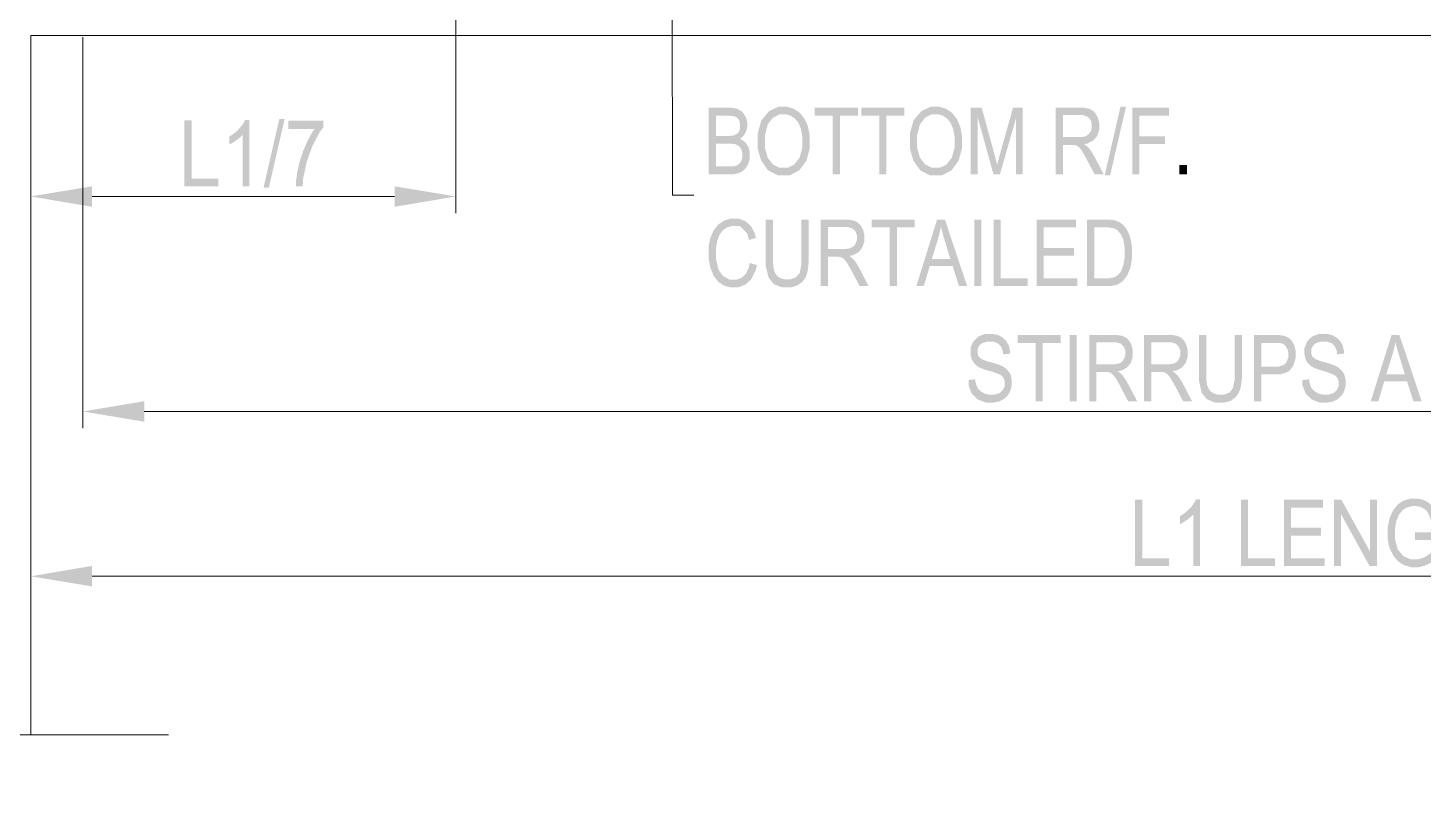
# Model space of a CAD drawing. Header units: millimetres. Extents: x 51.5 to 74.8, y 0.8 to 17.2.
# Drawn here: x 67.763 to 69.098, y 9.743 to 10.468 of the extents above; entities that cross this region are included whole.
import ezdxf

# ---------------------------------------------------------------- set-up
doc = ezdxf.new("R2010")
doc.units = ezdxf.units.MM
doc.layers.add('PDF_Geomertry', color=7, linetype='Continuous')
doc.layers.add('PDF_Solid Fills', color=7, linetype='Continuous')

msp = doc.modelspace()

# ---------------------------------------------------------------- hatches: boundary and pattern name
at = {"layer": 'PDF_Solid Fills', "transparency": 33554559}
h = msp.add_hatch(color=256, dxfattribs=at)
h.paths.add_polyline_path([(68.4145, 10.3281), (68.4145, 10.3918), (68.4341, 10.3918), (68.4372, 10.3918), (68.4419, 10.3908), (68.4436, 10.3898), (68.4454, 10.389), (68.4482, 10.3861), (68.4493, 10.3841), (68.4504, 10.3822), (68.4515, 10.3779), (68.4515, 10.3755), (68.4515, 10.3733), (68.4505, 10.3694), (68.4495, 10.3676), (68.4487, 10.3658), (68.4459, 10.363), (68.4443, 10.3619), (68.4465, 10.3611), (68.4501, 10.3583), (68.4513, 10.3563), (68.4526, 10.3544), (68.454, 10.3494), (68.454, 10.3465), (68.454, 10.3437), (68.4527, 10.3386), (68.4516, 10.3365), (68.4504, 10.3343), (68.4472, 10.3311), (68.4452, 10.3301), (68.4433, 10.3291), (68.4379, 10.3281), (68.4344, 10.3281)])
h.paths.add_polyline_path([(68.4215, 10.3356), (68.4345, 10.3356), (68.4366, 10.3356), (68.4398, 10.3361), (68.4408, 10.3363), (68.4423, 10.3369), (68.4445, 10.3388), (68.4454, 10.3401), (68.4461, 10.3413), (68.4469, 10.3447), (68.4469, 10.3466), (68.4469, 10.3484), (68.4461, 10.3515), (68.4454, 10.3527), (68.4447, 10.354), (68.4426, 10.3558), (68.4413, 10.3563), (68.4401, 10.3569), (68.4362, 10.3574), (68.4336, 10.3574), (68.4215, 10.3574)])
h.paths.add_polyline_path([(68.4215, 10.3649), (68.4327, 10.3649), (68.435, 10.3649), (68.4382, 10.3652), (68.4391, 10.3655), (68.4404, 10.3661), (68.4425, 10.3676), (68.4433, 10.3686), (68.444, 10.3697), (68.4447, 10.3726), (68.4447, 10.3744), (68.4447, 10.3762), (68.444, 10.379), (68.4434, 10.3802), (68.4427, 10.3813), (68.4409, 10.3829), (68.4398, 10.3833), (68.4387, 10.3837), (68.4348, 10.3841), (68.4319, 10.3841), (68.4215, 10.3841)])
h = msp.add_hatch(color=256, dxfattribs=at)
h.paths.add_polyline_path([(68.4615, 10.3591), (68.4615, 10.3672), (68.465, 10.3797), (68.4686, 10.384), (68.4722, 10.3884), (68.4811, 10.3927), (68.4865, 10.3927), (68.4898, 10.3927), (68.4962, 10.3908), (68.499, 10.3888), (68.5019, 10.3869), (68.5063, 10.3812), (68.508, 10.3776), (68.5097, 10.3738), (68.5113, 10.3649), (68.5113, 10.3598), (68.5113, 10.3527), (68.5082, 10.3412), (68.505, 10.3368), (68.5013, 10.3319), (68.4922, 10.327), (68.4863, 10.327), (68.4807, 10.327), (68.4713, 10.332), (68.4679, 10.337), (68.4647, 10.3416), (68.4615, 10.3526)])
h.paths.add_polyline_path([(68.4686, 10.359), (68.4686, 10.353), (68.4711, 10.344), (68.4737, 10.3406), (68.4763, 10.3374), (68.4826, 10.3343), (68.4863, 10.3343), (68.4901, 10.3343), (68.4965, 10.3374), (68.4991, 10.3408), (68.5016, 10.344), (68.5043, 10.3537), (68.5043, 10.3601), (68.5043, 10.3641), (68.5029, 10.3715), (68.5016, 10.3747), (68.5007, 10.3772), (68.4975, 10.3811), (68.4955, 10.3826), (68.4934, 10.3841), (68.4888, 10.3856), (68.4865, 10.3856), (68.4826, 10.3856), (68.4761, 10.3823), (68.4736, 10.3791), (68.4711, 10.3758), (68.4686, 10.3658)])
for points in [[(68.5334, 10.3281), (68.5334, 10.3841), (68.5162, 10.3841), (68.5162, 10.3918), (68.5576, 10.3918), (68.5576, 10.3841), (68.5402, 10.3841), (68.5402, 10.3281)], [(68.5779, 10.3281), (68.5779, 10.3841), (68.5607, 10.3841), (68.5607, 10.3918), (68.602, 10.3918), (68.602, 10.3841), (68.5848, 10.3841), (68.5848, 10.3281)], [(68.6655, 10.3281), (68.6655, 10.3918), (68.6759, 10.3918), (68.6883, 10.3466), (68.6907, 10.3373), (68.6912, 10.339), (68.6926, 10.3441), (68.6934, 10.3474), (68.7059, 10.3918), (68.7152, 10.3918), (68.7152, 10.3281), (68.7086, 10.3281), (68.7086, 10.3813), (68.6934, 10.3281), (68.6872, 10.3281), (68.6722, 10.3823), (68.6722, 10.3281)], [(68.82, 10.3281), (68.82, 10.3918), (68.8552, 10.3918), (68.8552, 10.3841), (68.8269, 10.3841), (68.8269, 10.3645), (68.8513, 10.3645), (68.8513, 10.357), (68.8269, 10.357), (68.8269, 10.3281)], [(67.9127, 10.3165), (67.9127, 10.3799), (67.9197, 10.3799), (67.9197, 10.324), (67.9454, 10.324), (67.9454, 10.3165)], [(67.9751, 10.3165), (67.9687, 10.3165), (67.9687, 10.3662), (67.9676, 10.3648), (67.9647, 10.3622), (67.9627, 10.3609), (67.9609, 10.3595), (67.9575, 10.3574), (67.9559, 10.3568), (67.9559, 10.3644), (67.9586, 10.3659), (67.9633, 10.3695), (67.9652, 10.3718), (67.9673, 10.374), (67.9701, 10.3781), (67.9709, 10.3802), (67.9751, 10.3802)], [(68.0122, 10.3716), (68.0122, 10.3793), (68.0459, 10.3793), (68.0459, 10.3731), (68.0422, 10.3683), (68.0355, 10.3555), (68.0326, 10.3476), (68.0298, 10.3397), (68.0265, 10.3241), (68.0261, 10.3165), (68.0195, 10.3165), (68.0195, 10.3204), (68.0208, 10.3297), (68.022, 10.3351), (68.0232, 10.3404), (68.0265, 10.3505), (68.0286, 10.3552), (68.0307, 10.3601), (68.0352, 10.3683), (68.0376, 10.3716)], [(68.4538, 10.2433), (68.4608, 10.2412), (68.4595, 10.2359), (68.4555, 10.2279), (68.4527, 10.2252), (68.4498, 10.2226), (68.4429, 10.2199), (68.4387, 10.2199), (68.4351, 10.2199), (68.4288, 10.2218), (68.4263, 10.2236), (68.4237, 10.2252), (68.4195, 10.2309), (68.4179, 10.2348), (68.4162, 10.2387), (68.4145, 10.248), (68.4145, 10.2533), (68.4145, 10.2586), (68.4162, 10.2674), (68.4179, 10.2711), (68.4195, 10.2747), (68.424, 10.2802), (68.4268, 10.282), (68.4295, 10.2838), (68.4358, 10.2858), (68.4393, 10.2858), (68.443, 10.2858), (68.4495, 10.2834), (68.4522, 10.2811), (68.455, 10.2787), (68.4587, 10.2718), (68.4598, 10.2673), (68.4532, 10.2652), (68.4513, 10.2719), (68.4444, 10.2786), (68.4391, 10.2786), (68.4365, 10.2786), (68.432, 10.2772), (68.4301, 10.2759), (68.4282, 10.2745), (68.4251, 10.2704), (68.424, 10.2676), (68.4229, 10.2647), (68.4216, 10.2576), (68.4216, 10.2533), (68.4216, 10.2468), (68.424, 10.237), (68.4262, 10.2337), (68.4286, 10.2305), (68.4347, 10.2272), (68.4386, 10.2272), (68.4413, 10.2272), (68.4462, 10.2291), (68.4483, 10.2312), (68.4504, 10.2331), (68.4532, 10.2393)], [(68.5034, 10.2847), (68.5102, 10.2847), (68.5102, 10.2479), (68.5102, 10.2433), (68.5094, 10.2356), (68.5084, 10.2327), (68.5076, 10.2298), (68.5043, 10.2251), (68.5019, 10.2234), (68.4995, 10.2218), (68.4936, 10.2199), (68.4898, 10.2199), (68.4847, 10.2199), (68.4769, 10.223), (68.4744, 10.2262), (68.4719, 10.2293), (68.4693, 10.2401), (68.4693, 10.2479), (68.4693, 10.2847), (68.4762, 10.2847), (68.4762, 10.248), (68.4762, 10.2436), (68.4768, 10.2373), (68.4775, 10.2355), (68.4782, 10.2336), (68.4804, 10.2306), (68.4819, 10.2295), (68.4834, 10.2286), (68.4872, 10.2276), (68.4894, 10.2276), (68.493, 10.2276), (68.4984, 10.2297), (68.5001, 10.2318), (68.5018, 10.2338), (68.5034, 10.2419), (68.5034, 10.248)], [(68.5877, 10.2211), (68.5877, 10.2772), (68.5707, 10.2772), (68.5707, 10.2847), (68.6119, 10.2847), (68.6119, 10.2772), (68.5947, 10.2772), (68.5947, 10.2211)], [(68.6873, 10.2211), (68.6873, 10.2847), (68.6941, 10.2847), (68.6941, 10.2286), (68.72, 10.2286), (68.72, 10.2211)], [(68.7284, 10.2211), (68.7284, 10.2847), (68.7661, 10.2847), (68.7661, 10.2772), (68.7352, 10.2772), (68.7352, 10.2577), (68.7641, 10.2577), (68.7641, 10.2502), (68.7352, 10.2502), (68.7352, 10.2286), (68.7673, 10.2286), (68.7673, 10.2211)], [(68.6633, 10.1312), (68.6697, 10.1319), (68.67, 10.1293), (68.6712, 10.1252), (68.672, 10.1237), (68.673, 10.1222), (68.6757, 10.1199), (68.6773, 10.119), (68.6791, 10.1181), (68.6829, 10.1172), (68.6851, 10.1172), (68.6882, 10.1172), (68.693, 10.1187), (68.6947, 10.1202), (68.6963, 10.1218), (68.698, 10.1256), (68.698, 10.128), (68.698, 10.1294), (68.6975, 10.1319), (68.6968, 10.133), (68.6962, 10.134), (68.6944, 10.1358), (68.6932, 10.1365), (68.6919, 10.137), (68.6865, 10.139), (68.6823, 10.1402), (68.6786, 10.1412), (68.6733, 10.1434), (68.6718, 10.1445), (68.6702, 10.1456), (68.6679, 10.1484), (68.6669, 10.1501), (68.6661, 10.1519), (68.6652, 10.1556), (68.6652, 10.1579), (68.6652, 10.1618), (68.6677, 10.168), (68.6702, 10.1705), (68.6727, 10.1729), (68.6794, 10.1754), (68.6837, 10.1754), (68.6865, 10.1754), (68.6916, 10.1743), (68.6938, 10.1731), (68.6959, 10.1719), (68.6994, 10.1687), (68.7005, 10.1665), (68.7018, 10.1644), (68.703, 10.1593), (68.7032, 10.1565), (68.6965, 10.1558), (68.6962, 10.1588), (68.6944, 10.1634), (68.6929, 10.1649), (68.6912, 10.1665), (68.6868, 10.1679), (68.6838, 10.1679), (68.6809, 10.1679), (68.6765, 10.1666), (68.675, 10.1654), (68.6734, 10.164), (68.6719, 10.1606), (68.6719, 10.1586), (68.6719, 10.1566), (68.673, 10.1536), (68.6741, 10.1526), (68.6752, 10.1515), (68.6804, 10.1494), (68.6843, 10.1483), (68.6882, 10.1473), (68.6936, 10.1454), (68.6951, 10.1447), (68.6975, 10.1434), (68.7011, 10.1402), (68.7023, 10.1383), (68.7036, 10.1363), (68.7047, 10.1315), (68.7047, 10.1288), (68.7047, 10.1261), (68.7034, 10.1211), (68.7022, 10.1188), (68.7009, 10.1166), (68.6975, 10.1131), (68.6952, 10.112), (68.693, 10.1108), (68.6877, 10.1097), (68.6847, 10.1097), (68.6798, 10.1097), (68.672, 10.1126), (68.6693, 10.1155), (68.6663, 10.1184), (68.6633, 10.1262)], [(68.9827, 10.1312), (68.9893, 10.1319), (68.9895, 10.1293), (68.9908, 10.1252), (68.9916, 10.1237), (68.9926, 10.1222), (68.9952, 10.1199), (68.9969, 10.119), (68.9986, 10.1181), (69.0025, 10.1172), (69.0047, 10.1172), (69.0077, 10.1172), (69.0125, 10.1187), (69.0143, 10.1202), (69.0159, 10.1218), (69.0176, 10.1256), (69.0176, 10.128), (69.0176, 10.1294), (69.017, 10.1319), (69.0163, 10.133), (69.0158, 10.134), (69.0138, 10.1358), (69.0126, 10.1365), (69.0113, 10.137), (69.0059, 10.139), (69.0019, 10.1402), (68.9982, 10.1412), (68.9929, 10.1434), (68.9913, 10.1445), (68.9898, 10.1456), (68.9873, 10.1484), (68.9865, 10.1501), (68.9857, 10.1519), (68.9848, 10.1556), (68.9848, 10.1579), (68.9848, 10.1618), (68.9873, 10.168), (68.9898, 10.1705), (68.9922, 10.1729), (68.999, 10.1754), (69.0032, 10.1754), (69.0061, 10.1754), (69.0112, 10.1743), (69.0133, 10.1731), (69.0155, 10.1719), (69.0188, 10.1687), (69.0201, 10.1665), (69.0213, 10.1644), (69.0226, 10.1593), (69.0227, 10.1565), (69.0161, 10.1558), (69.0158, 10.1588), (69.014, 10.1634), (69.0123, 10.1649), (69.0108, 10.1665), (69.0063, 10.1679), (69.0034, 10.1679), (69.0005, 10.1679), (68.9961, 10.1666), (68.9944, 10.1654), (68.9929, 10.164), (68.9913, 10.1606), (68.9913, 10.1586), (68.9913, 10.1566), (68.9925, 10.1536), (68.9937, 10.1526), (68.9948, 10.1515), (68.9998, 10.1494), (69.0038, 10.1483), (69.0077, 10.1473), (69.0132, 10.1454), (69.0147, 10.1447), (69.017, 10.1434), (69.0207, 10.1402), (69.0219, 10.1383), (69.023, 10.1363), (69.0243, 10.1315), (69.0243, 10.1288), (69.0243, 10.1261), (69.023, 10.1211), (69.0218, 10.1188), (69.0205, 10.1166), (69.0169, 10.1131), (69.0148, 10.112), (69.0126, 10.1108), (69.0073, 10.1097), (69.0041, 10.1097), (68.9994, 10.1097), (68.9916, 10.1126), (68.9887, 10.1155), (68.9859, 10.1184), (68.9829, 10.1262)], [(68.7275, 10.1108), (68.7275, 10.1668), (68.7102, 10.1668), (68.7102, 10.1743), (68.7516, 10.1743), (68.7516, 10.1668), (68.7343, 10.1668), (68.7343, 10.1108)], [(68.918, 10.1743), (68.925, 10.1743), (68.925, 10.1376), (68.925, 10.133), (68.924, 10.1254), (68.9232, 10.1224), (68.9222, 10.1194), (68.919, 10.1148), (68.9166, 10.113), (68.9143, 10.1113), (68.9082, 10.1097), (68.9045, 10.1097), (68.8994, 10.1097), (68.8916, 10.1127), (68.8891, 10.1158), (68.8865, 10.1188), (68.884, 10.1298), (68.884, 10.1376), (68.884, 10.1743), (68.8908, 10.1743), (68.8908, 10.1376), (68.8908, 10.1333), (68.8915, 10.127), (68.8922, 10.1251), (68.8929, 10.1231), (68.8951, 10.1202), (68.8966, 10.1193), (68.8982, 10.1183), (68.9019, 10.1172), (68.904, 10.1172), (68.9077, 10.1172), (68.9132, 10.1193), (68.9147, 10.1213), (68.9163, 10.1234), (68.918, 10.1316), (68.918, 10.1376)], [(68.8226, 9.9531), (68.8226, 10.0166), (68.8295, 10.0166), (68.8295, 9.9606), (68.8552, 9.9606), (68.8552, 9.9531)], [(68.885, 9.9531), (68.8786, 9.9531), (68.8786, 10.0027), (68.8775, 10.0015), (68.8744, 9.9988), (68.8726, 9.9974), (68.8708, 9.9962), (68.8673, 9.9941), (68.8658, 9.9934), (68.8658, 10.0011), (68.8684, 10.0026), (68.873, 10.0062), (68.8751, 10.0084), (68.8772, 10.0106), (68.88, 10.0148), (68.8808, 10.0169), (68.885, 10.0169)], [(68.924, 9.9531), (68.924, 10.0166), (68.9308, 10.0166), (68.9308, 9.9606), (68.9565, 9.9606), (68.9565, 9.9531)], [(68.9651, 9.9531), (68.9651, 10.0166), (69.0027, 10.0166), (69.0027, 10.0091), (68.9719, 10.0091), (68.9719, 9.9898), (69.0008, 9.9898), (69.0008, 9.9822), (68.9719, 9.9822), (68.9719, 9.9606), (69.004, 9.9606), (69.004, 9.9531)], [(69.0132, 9.9531), (69.0132, 10.0166), (69.0202, 10.0166), (69.0477, 9.9668), (69.0477, 10.0166), (69.0543, 10.0166), (69.0543, 9.9531), (69.0472, 9.9531), (69.0198, 10.0029), (69.0198, 9.9531)], [(69.0905, 9.978), (69.0905, 9.9855), (69.1126, 9.9856), (69.1126, 9.9619), (69.1101, 9.9594), (69.1048, 9.9558), (69.1022, 9.9545), (69.0994, 9.9533), (69.0938, 9.952), (69.0909, 9.952), (69.0872, 9.952), (69.0804, 9.954), (69.0773, 9.9558), (69.0744, 9.9577), (69.0697, 9.9633), (69.0679, 9.967), (69.0661, 9.9706), (69.0644, 9.9794), (69.0644, 9.9845), (69.0644, 9.9898), (69.0662, 9.9988), (69.0679, 10.0027), (69.0697, 10.0066), (69.0743, 10.0123), (69.077, 10.0141), (69.08, 10.0159), (69.0866, 10.0177), (69.0905, 10.0177), (69.0934, 10.0177), (69.0984, 10.0166), (69.1005, 10.0156), (69.1027, 10.0145), (69.1062, 10.0116), (69.1076, 10.0097), (69.109, 10.0076), (69.1111, 10.0023), (69.1118, 9.999), (69.1057, 9.9968), (69.105, 9.9995), (69.1034, 10.0036), (69.1025, 10.0048), (69.1015, 10.0062), (69.099, 10.0083), (69.0975, 10.009), (69.0958, 10.0098), (69.0923, 10.0105), (69.0904, 10.0105), (69.0875, 10.0105), (69.0826, 10.0091), (69.0805, 10.0079), (69.0786, 10.0065), (69.0752, 10.0022), (69.074, 9.9993), (69.0727, 9.9963), (69.0715, 9.9893), (69.0715, 9.9851), (69.0715, 9.9787), (69.0741, 9.9691), (69.0768, 9.9659), (69.0794, 9.9627), (69.0865, 9.9595), (69.0907, 9.9595), (69.0927, 9.9595), (69.0969, 9.9605), (69.0991, 9.9615), (69.1012, 9.9624), (69.1047, 9.9648), (69.1059, 9.9662), (69.1059, 9.978)]]:
    msp.add_hatch(color=256, dxfattribs=at).paths.add_polyline_path(points)
h = msp.add_hatch(color=256, dxfattribs=at)
h.paths.add_polyline_path([(68.6072, 10.3591), (68.6072, 10.3672), (68.6107, 10.3797), (68.6143, 10.384), (68.6179, 10.3884), (68.6268, 10.3927), (68.632, 10.3927), (68.6355, 10.3927), (68.6419, 10.3908), (68.6447, 10.3888), (68.6476, 10.3869), (68.652, 10.3812), (68.6537, 10.3776), (68.6554, 10.3738), (68.657, 10.3649), (68.657, 10.3598), (68.657, 10.3527), (68.6538, 10.3412), (68.6507, 10.3368), (68.647, 10.3319), (68.6377, 10.327), (68.632, 10.327), (68.6263, 10.327), (68.617, 10.332), (68.6134, 10.337), (68.6104, 10.3416), (68.6072, 10.3526)])
h.paths.add_polyline_path([(68.6141, 10.359), (68.6141, 10.353), (68.6168, 10.344), (68.6194, 10.3406), (68.622, 10.3374), (68.6283, 10.3343), (68.632, 10.3343), (68.6358, 10.3343), (68.6422, 10.3374), (68.6448, 10.3408), (68.6473, 10.344), (68.65, 10.3537), (68.65, 10.3601), (68.65, 10.3641), (68.6486, 10.3715), (68.6473, 10.3747), (68.6462, 10.3772), (68.6432, 10.3811), (68.6411, 10.3826), (68.6391, 10.3841), (68.6345, 10.3856), (68.6322, 10.3856), (68.6283, 10.3856), (68.6218, 10.3823), (68.6193, 10.3791), (68.6168, 10.3758), (68.6141, 10.3658)])
h = msp.add_hatch(color=256, dxfattribs=at)
h.paths.add_polyline_path([(68.7466, 10.3281), (68.7466, 10.3918), (68.7698, 10.3918), (68.7734, 10.3918), (68.7787, 10.3908), (68.7805, 10.3899), (68.7822, 10.389), (68.7851, 10.3861), (68.7862, 10.384), (68.7873, 10.3819), (68.7884, 10.3772), (68.7884, 10.3744), (68.7884, 10.3708), (68.7865, 10.3649), (68.7847, 10.3627), (68.7827, 10.3605), (68.7773, 10.3576), (68.7737, 10.357), (68.7752, 10.3562), (68.7773, 10.3544), (68.7782, 10.3536), (68.7797, 10.3518), (68.7823, 10.3476), (68.7836, 10.3454), (68.7926, 10.3281), (68.784, 10.3281), (68.777, 10.3413), (68.775, 10.3452), (68.7719, 10.3504), (68.7709, 10.3518), (68.7698, 10.3531), (68.7679, 10.3549), (68.7669, 10.3554), (68.7659, 10.3559), (68.7633, 10.3563), (68.7615, 10.3563), (68.7536, 10.3563), (68.7536, 10.3281)])
h.paths.add_polyline_path([(68.7536, 10.3637), (68.7684, 10.3637), (68.7709, 10.3637), (68.7745, 10.3643), (68.7758, 10.3648), (68.777, 10.3655), (68.7791, 10.3673), (68.7798, 10.3686), (68.7805, 10.3698), (68.7813, 10.3727), (68.7813, 10.3744), (68.7813, 10.3768), (68.78, 10.3805), (68.7784, 10.3819), (68.777, 10.3833), (68.7729, 10.3847), (68.7701, 10.3847), (68.7536, 10.3847)])
h = msp.add_hatch(color=256, dxfattribs=at)
h.paths.add_polyline_path([(68.5219, 10.2211), (68.5219, 10.2847), (68.545, 10.2847), (68.5486, 10.2847), (68.554, 10.2837), (68.5557, 10.2829), (68.5573, 10.282), (68.5602, 10.279), (68.5613, 10.2769), (68.5625, 10.2748), (68.5636, 10.2701), (68.5636, 10.2673), (68.5636, 10.2637), (68.5616, 10.2579), (68.5598, 10.2556), (68.5579, 10.2534), (68.5525, 10.2506), (68.5488, 10.2499), (68.5504, 10.2491), (68.5526, 10.2473), (68.5533, 10.2465), (68.5548, 10.2447), (68.5575, 10.2406), (68.5587, 10.2384), (68.5677, 10.2211), (68.5591, 10.2211), (68.5522, 10.2343), (68.5501, 10.2381), (68.547, 10.2434), (68.5461, 10.2447), (68.545, 10.2461), (68.543, 10.2479), (68.542, 10.2484), (68.5411, 10.2488), (68.5384, 10.2493), (68.5366, 10.2493), (68.5287, 10.2493), (68.5287, 10.2211)])
h.paths.add_polyline_path([(68.5287, 10.2566), (68.5436, 10.2566), (68.5461, 10.2566), (68.5497, 10.2572), (68.5509, 10.2579), (68.5522, 10.2584), (68.5543, 10.2602), (68.555, 10.2615), (68.5557, 10.2627), (68.5565, 10.2656), (68.5565, 10.2673), (68.5565, 10.2697), (68.5551, 10.2736), (68.5536, 10.2749), (68.5522, 10.2762), (68.548, 10.2776), (68.5452, 10.2776), (68.5287, 10.2776)])
h = msp.add_hatch(color=256, dxfattribs=at)
h.paths.add_polyline_path([(68.6133, 10.2211), (68.6332, 10.2847), (68.6407, 10.2847), (68.662, 10.2211), (68.6541, 10.2211), (68.6482, 10.2402), (68.6262, 10.2402), (68.6205, 10.2211)])
h.paths.add_polyline_path([(68.6282, 10.2472), (68.6459, 10.2472), (68.6405, 10.2648), (68.6393, 10.2688), (68.6375, 10.2754), (68.6368, 10.278), (68.6363, 10.2749), (68.6348, 10.2688), (68.634, 10.2658)])
h = msp.add_hatch(color=256, dxfattribs=at)
h.paths.add_polyline_path([(68.7766, 10.2211), (68.7766, 10.2847), (68.7947, 10.2847), (68.798, 10.2847), (68.8032, 10.2841), (68.8048, 10.2834), (68.8072, 10.2827), (68.8111, 10.2799), (68.8127, 10.2779), (68.8144, 10.2759), (68.817, 10.2708), (68.8179, 10.2677), (68.8188, 10.2647), (68.8198, 10.2574), (68.8198, 10.2531), (68.8198, 10.2479), (68.8183, 10.2387), (68.8166, 10.2348), (68.8151, 10.2311), (68.8109, 10.2258), (68.8086, 10.2243), (68.8061, 10.2226), (68.7995, 10.2211), (68.7955, 10.2211)])
h.paths.add_polyline_path([(68.7836, 10.2286), (68.7947, 10.2286), (68.798, 10.2286), (68.8032, 10.2297), (68.805, 10.2308), (68.8066, 10.2319), (68.8093, 10.2354), (68.8102, 10.2379), (68.8115, 10.2411), (68.8127, 10.2488), (68.8127, 10.2533), (68.8127, 10.2581), (68.8115, 10.2658), (68.8101, 10.2684), (68.8088, 10.2712), (68.8054, 10.2749), (68.8033, 10.2759), (68.8019, 10.2765), (68.7976, 10.2772), (68.7945, 10.2772), (68.7836, 10.2772)])
h = msp.add_hatch(color=256, dxfattribs=at)
h.paths.add_polyline_path([(68.7788, 10.1108), (68.7788, 10.1743), (68.8019, 10.1743), (68.8055, 10.1743), (68.8109, 10.1734), (68.8126, 10.1724), (68.8144, 10.1716), (68.8172, 10.1687), (68.8183, 10.1666), (68.8194, 10.1645), (68.8205, 10.1597), (68.8205, 10.157), (68.8205, 10.1534), (68.8186, 10.1476), (68.8168, 10.1454), (68.8148, 10.1431), (68.8094, 10.1402), (68.8059, 10.1397), (68.8073, 10.1388), (68.8095, 10.137), (68.8102, 10.1362), (68.8118, 10.1343), (68.8145, 10.1302), (68.8157, 10.128), (68.8248, 10.1108), (68.8161, 10.1108), (68.8091, 10.124), (68.8072, 10.1279), (68.8041, 10.133), (68.803, 10.1344), (68.802, 10.1358), (68.8, 10.1376), (68.799, 10.138), (68.7982, 10.1386), (68.7954, 10.139), (68.7937, 10.139), (68.7857, 10.139), (68.7857, 10.1108)])
h.paths.add_polyline_path([(68.7857, 10.1463), (68.8005, 10.1463), (68.803, 10.1463), (68.8068, 10.1469), (68.808, 10.1474), (68.8093, 10.148), (68.8112, 10.1499), (68.8119, 10.1512), (68.8127, 10.1524), (68.8134, 10.1554), (68.8134, 10.157), (68.8134, 10.1594), (68.812, 10.1631), (68.8107, 10.1645), (68.8093, 10.1659), (68.805, 10.1673), (68.8022, 10.1673), (68.7857, 10.1673)])
h = msp.add_hatch(color=256, dxfattribs=at)
h.paths.add_polyline_path([(68.8313, 10.1108), (68.8313, 10.1743), (68.8545, 10.1743), (68.8582, 10.1743), (68.8634, 10.1734), (68.8652, 10.1724), (68.8669, 10.1716), (68.8698, 10.1687), (68.8709, 10.1666), (68.8719, 10.1645), (68.873, 10.1597), (68.873, 10.157), (68.873, 10.1534), (68.8712, 10.1476), (68.8693, 10.1454), (68.8675, 10.1431), (68.862, 10.1402), (68.8584, 10.1397), (68.8598, 10.1388), (68.862, 10.137), (68.8629, 10.1362), (68.8644, 10.1343), (68.867, 10.1302), (68.8683, 10.128), (68.8773, 10.1108), (68.8687, 10.1108), (68.8618, 10.124), (68.8597, 10.1279), (68.8566, 10.133), (68.8557, 10.1344), (68.8545, 10.1358), (68.8526, 10.1376), (68.8516, 10.138), (68.8507, 10.1386), (68.848, 10.139), (68.8462, 10.139), (68.8383, 10.139), (68.8383, 10.1108)])
h.paths.add_polyline_path([(68.8383, 10.1463), (68.8532, 10.1463), (68.8555, 10.1463), (68.8593, 10.1469), (68.8605, 10.1474), (68.8618, 10.148), (68.8638, 10.1499), (68.8645, 10.1512), (68.8652, 10.1524), (68.8661, 10.1554), (68.8661, 10.157), (68.8661, 10.1594), (68.8645, 10.1631), (68.8632, 10.1645), (68.8618, 10.1659), (68.8576, 10.1673), (68.8548, 10.1673), (68.8383, 10.1673)])
h = msp.add_hatch(color=256, dxfattribs=at)
h.paths.add_polyline_path([(68.9365, 10.1108), (68.9365, 10.1743), (68.9562, 10.1743), (68.9597, 10.1743), (68.9648, 10.1737), (68.9663, 10.1731), (68.9687, 10.1723), (68.9723, 10.1693), (68.9736, 10.1669), (68.975, 10.1647), (68.9763, 10.1593), (68.9763, 10.1559), (68.9763, 10.1518), (68.9741, 10.1447), (68.9719, 10.142), (68.9697, 10.1393), (68.9622, 10.1366), (68.9568, 10.1366), (68.9434, 10.1366), (68.9434, 10.1108)])
h.paths.add_polyline_path([(68.9434, 10.1441), (68.9569, 10.1441), (68.9601, 10.1441), (68.9648, 10.1455), (68.9663, 10.1469), (68.9677, 10.1484), (68.9693, 10.1527), (68.9693, 10.1556), (68.9693, 10.1576), (68.9686, 10.1608), (68.9677, 10.162), (68.967, 10.1634), (68.9652, 10.1652), (68.9643, 10.1658), (68.9633, 10.1663), (68.9595, 10.1668), (68.9568, 10.1668), (68.9434, 10.1668)])
h = msp.add_hatch(color=256, dxfattribs=at)
h.paths.add_polyline_path([(69.0482, 10.1108), (69.0682, 10.1743), (69.0757, 10.1743), (69.097, 10.1108), (69.0891, 10.1108), (69.083, 10.1299), (69.0612, 10.1299), (69.0555, 10.1108)])
h.paths.add_polyline_path([(69.0632, 10.1368), (69.0809, 10.1368), (69.0755, 10.1544), (69.0743, 10.1584), (69.0723, 10.1651), (69.0718, 10.1676), (69.0713, 10.1645), (69.0698, 10.1584), (69.069, 10.1555)])

# ---------------------------------------------------------------- linework, layer by layer
at = {"layer": 'PDF_Geomertry', "lineweight": 0}
for points in [[(72.9308, 10.4611), (70.9908, 10.4611), (70.9908, 9.7915), (70.8377, 9.7915), (70.82, 9.8404), (70.7843, 9.7426), (70.7665, 9.7915), (70.6134, 9.7915), (70.6134, 10.4611), (67.7658, 10.4611), (67.7658, 9.7915), (67.6127, 9.7915), (67.595, 9.8404), (67.5593, 9.7426), (67.5415, 9.7915), (67.3884, 9.7915), (67.3884, 10.8883), (70.8313, 10.8883), (73.308, 10.8883)], [(68.3797, 10.4966), (68.3801, 10.308), (68.4004, 10.308)], [(68.1727, 10.4808), (68.1727, 10.2909)], [(67.7658, 9.7915), (67.7658, 10.4611), (70.6134, 10.4611), (70.6134, 9.7915)], [(67.8157, 10.4594), (67.8157, 10.0852)], [(67.7658, 10.2909), (67.7658, 10.4452), (67.7658, 9.9276)], [(67.8245, 10.3069), (68.114, 10.3069)], [(68.1727, 10.3069), (68.1727, 10.3069)], [(67.8744, 10.1011), (70.5333, 10.1011)], [(67.8245, 9.9434), (70.5547, 9.9434)], [(67.2568, 9.7915), (67.5415, 9.7915), (67.5593, 9.7426), (67.595, 9.8404), (67.6127, 9.7915), (67.8975, 9.7915)]]:
    msp.add_lwpolyline(points, dxfattribs=at)
msp.add_lwpolyline([(67.7658, 10.4611), (67.7658, 10.4611)], close=True, dxfattribs=at)
msp.add_lwpolyline([(67.7658, 10.4611), (67.7658, 10.4611)], close=True, dxfattribs=at)
at = {"layer": 'PDF_Solid Fills', "transparency": 33554559}
for points in [[(68.7936, 10.327), (68.8087, 10.3927), (68.7988, 10.327), (68.814, 10.3927)], [(67.9886, 10.3154), (68.0037, 10.3811), (67.9937, 10.3154), (68.0088, 10.3811)], [(68.8651, 10.3281), (68.8651, 10.337), (68.8725, 10.3281), (68.8725, 10.337)], [(67.8245, 10.3166), (67.8245, 10.297), (67.7658, 10.3069)], [(68.114, 10.297), (68.114, 10.3166), (68.1727, 10.3069)], [(68.6688, 10.2211), (68.6688, 10.2847), (68.6757, 10.2211), (68.6757, 10.2847)], [(68.76, 10.1108), (68.76, 10.1743), (68.7668, 10.1108), (68.7668, 10.1743)], [(67.8744, 10.1109), (67.8744, 10.0913), (67.8157, 10.1011)], [(67.8245, 9.9533), (67.8245, 9.9337), (67.7658, 9.9434)]]:
    msp.add_solid(points, dxfattribs=at)

doc.saveas('drawing.dxf')
